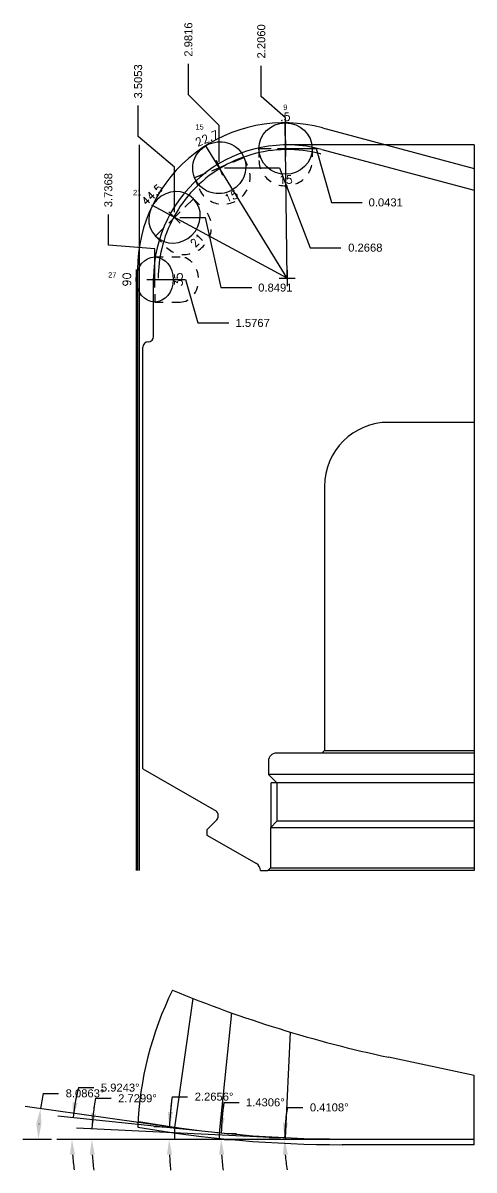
# Model space of a CAD drawing. Header units: inches. Extents: x 104.6 to 187.1, y -21.1 to -6.8.
# Drawn here: x 128.43 to 133.71, y -21.06 to -7.62 of the extents above; entities that cross this region are included whole.
import ezdxf
from ezdxf.enums import TextEntityAlignment as Align

# ---------------------------------------------------------------- set-up
doc = ezdxf.new("R2010")
doc.units = ezdxf.units.IN
doc.header["$MEASUREMENT"] = 0
doc.header["$PDMODE"] = 35
doc.linetypes.add('CENTER2', pattern=[1.125, 0.75, -0.125, 0.125, -0.125])
doc.linetypes.add('HIDDEN2', pattern=[0.1875, 0.125, -0.0625])
doc.layers.get('Defpoints').update_dxf_attribs({"color": 10})
doc.layers.add('Blade_4', color=7, linetype='Continuous', true_color=0x00cccc)
doc.layers.add('CLine', color=5, linetype='CENTER2')
doc.styles.add('RomanS', font='romans')
doc.styles.get("Standard").update_dxf_attribs({"font": 'arial.ttf'})
doc.dimstyles.get("Standard").update_dxf_attribs({"dimtxt": 0.09375, "dimasz": 0.18, "dimexe": 0.18, "dimexo": 0.0625, "dimgap": 0.09, "dimtad": 0, "dimtih": 1, "dimtoh": 1, "dimdec": 4, "dimzin": 0, "dimdsep": 46, "dimtxsty": 'Standard', "dimcen": 0.09, "dimadec": 4, "dimazin": 0, "dimtfac": 1, "dimtdec": 4, "dimtofl": 0, "dimtmove": 0, "dimatfit": 3, "dimfxl": 1, "dimtolj": 1, "dimtzin": 0, "dimarcsym": 0})

# ---------------------------------------------------------------- blocks, each defined once
blk = doc.blocks.new('CMark')
at = {"layer": 'CLine'}
for p, q in [((-0.094, 0), (0.094, 0)), ((0, 0.094), (0, -0.094))]:
    blk.add_line(p, q, dxfattribs=at)
blk = doc.blocks.new('1613@15')
for p, q in [((-0.17, 0), (-0.312, 0)), ((0.171, 0), (0.312, 0))]:
    blk.add_line(p, q)
at = {"color": 8, "linetype": 'HIDDEN2', "ltscale": 0.5}
blk.add_line((-0.312, 0), (-0.312, -0.135), dxfattribs=at)
at = {"color": 8, "linetype": 'HIDDEN2', "ltscale": 0.5, "flags": 128}
blk.add_lwpolyline([(0.312, 0), (0.312, -0.135)], dxfattribs=at)
blk.add_ellipse((0, 0), major_axis=(-0.312, 0), ratio=0.965926, start_param=-3.141592653589793, end_param=3.141592653589793)
at = {"color": 8, "linetype": 'HIDDEN2', "ltscale": 0.5}
blk.add_ellipse((0, -0.135), major_axis=(-0.312, 0), ratio=0.965926, start_param=0, end_param=3.141593, dxfattribs=at)
blk.add_blockref('CMark', (0, 0))
at = {"style": 'RomanS'}
blk.add_text('15', height=0.094, dxfattribs=at).set_placement((0, -0.364), align=Align.MIDDLE_CENTER)
blk.add_attdef('ANG', text='', height=0.094, dxfattribs=at).set_placement((0, 0.298), align=Align.BOTTOM_CENTER)
blk = doc.blocks.new('1613@21')
for p, q in [((-0.17, 0), (-0.313, 0)), ((0.171, 0), (0.312, 0))]:
    blk.add_line(p, q)
at = {"color": 8, "linetype": 'HIDDEN2', "ltscale": 0.5}
blk.add_line((-0.313, 0), (-0.313, -0.186), dxfattribs=at)
at = {"color": 8, "linetype": 'HIDDEN2', "ltscale": 0.5, "flags": 128}
blk.add_lwpolyline([(0.312, 0), (0.312, -0.186)], dxfattribs=at)
blk.add_ellipse((0, 0), major_axis=(-0.312, 0), ratio=0.933568, start_param=3.141593, end_param=9.424778)
at = {"color": 8, "linetype": 'HIDDEN2', "ltscale": 0.5}
blk.add_ellipse((0, -0.186), major_axis=(-0.312, 0), ratio=0.933568, start_param=0, end_param=3.141593, dxfattribs=at)
blk.add_blockref('CMark', (0, 0))
at = {"style": 'RomanS'}
blk.add_text('21', height=0.094, dxfattribs=at).set_placement((0, -0.377), align=Align.MIDDLE_CENTER)
blk.add_attdef('ANG', text='', height=0.094, dxfattribs=at).set_placement((0, 0.298), align=Align.BOTTOM_CENTER)
blk = doc.blocks.new('*D127')
at = {"layer": 'Blade_4', "color": 0, "lineweight": -2, "transparency": 16777216}
for p, q in [((129.277, -20.216), (129.457, -20.216)), ((131.407, -20.677), (129.055, -20.565))]:
    blk.add_line(p, q, dxfattribs=at)
for start, end in [(169.3291, 177.2701), (169.3339, 173.302), (183.9681, 187.9363)]:
    blk.add_arc((131.831, -20.697), 2.6, start, end, dxfattribs=at)
at = {"layer": 'Blade_4', "color": 0, "transparency": 16777216}
for points in [[(129.279, -20.396), (129.22, -20.391), (129.235, -20.573)], [(129.208, -20.878), (129.268, -20.876), (129.232, -20.697)]]:
    blk.add_solid(points, dxfattribs=at)
at = {"layer": 'Defpoints', "color": 0, "transparency": 16777216}
for p in [(129.232, -20.656), (131.47, -20.68), (131.529, -20.683), (128.822, -20.697), (132.163, -20.697)]:
    blk.add_point(p, dxfattribs=at)
at = {"layer": 'Blade_4', "color": 0, "transparency": 16777216, "insert": (129.767, -20.216), "char_height": 0.09375, "attachment_point": 5}
blk.add_mtext('\\A1;2.7299°', dxfattribs=at)
blk = doc.blocks.new('*D128')
at = {"layer": 'Blade_4', "color": 0, "lineweight": -2, "transparency": 16777216}
for p, q in [((129.076, -20.091), (129.256, -20.091)), ((130.633, -20.613), (128.834, -20.426))]:
    blk.add_line(p, q, dxfattribs=at)
for start, end in [(165.6231, 174.0757), (165.6289, 169.8523), (184.2234, 188.4468)]:
    blk.add_arc((131.442, -20.697), 2.442, start, end, dxfattribs=at)
at = {"layer": 'Blade_4', "color": 0, "transparency": 16777216}
for points in [[(129.067, -20.271), (129.008, -20.262), (129.013, -20.445)], [(128.976, -20.878), (129.036, -20.876), (129, -20.697)]]:
    blk.add_solid(points, dxfattribs=at)
at = {"layer": 'Defpoints', "color": 0, "transparency": 16777216}
for p in [(129.001, -20.613), (130.695, -20.619), (130.755, -20.626), (128.822, -20.697), (132.163, -20.697)]:
    blk.add_point(p, dxfattribs=at)
at = {"layer": 'Blade_4', "color": 0, "transparency": 16777216, "insert": (129.565, -20.091), "char_height": 0.09375, "attachment_point": 5}
blk.add_mtext('\\A1;5.9243°', dxfattribs=at)
blk = doc.blocks.new('*D129')
at = {"layer": 'Blade_4', "color": 0, "lineweight": -2, "transparency": 16777216}
for p, q in [((128.664, -20.158), (128.844, -20.158)), ((130.111, -20.545), (128.454, -20.31)), ((128.76, -20.697), (128.427, -20.697))]:
    blk.add_line(p, q, dxfattribs=at)
for start, end in [(167.9022, 171.9137), (175.9253, 175.9885)]:
    blk.add_arc((131.178, -20.697), 2.571, start, end, dxfattribs=at)
at = {"layer": 'Blade_4', "color": 0, "transparency": 16777216}
for points in [[(128.583, -20.511), (128.643, -20.517), (128.632, -20.335)], [(128.643, -20.518), (128.583, -20.516), (128.607, -20.697)]]:
    blk.add_solid(points, dxfattribs=at)
at = {"layer": 'Defpoints', "color": 0, "transparency": 16777216}
for p in [(130.173, -20.554), (128.61, -20.576), (130.232, -20.563), (128.822, -20.697), (132.163, -20.697)]:
    blk.add_point(p, dxfattribs=at)
at = {"layer": 'Blade_4', "color": 0, "transparency": 16777216, "insert": (129.153, -20.158), "char_height": 0.09375, "attachment_point": 5}
blk.add_mtext('\\A1;8.0863°', dxfattribs=at)
blk = doc.blocks.new('*D130')
at = {"layer": 'Blade_4', "color": 0, "lineweight": -2, "transparency": 16777216}
for p, q in [((131.521, -20.323), (131.701, -20.323)), ((131.437, -20.681), (131.309, -20.68)), ((131.437, -20.697), (131.309, -20.697))]:
    blk.add_line(p, q, dxfattribs=at)
for start, end in [(170.2711, 179.5892), (170.2788, 174.934), (184.6552, 189.3104)]:
    blk.add_arc((133.705, -20.697), 2.216, start, end, dxfattribs=at)
at = {"layer": 'Blade_4', "color": 0, "transparency": 16777216}
for points in [[(131.528, -20.503), (131.468, -20.5), (131.489, -20.681)], [(131.467, -20.878), (131.527, -20.876), (131.489, -20.697)]]:
    blk.add_solid(points, dxfattribs=at)
at = {"layer": 'Defpoints', "color": 0, "transparency": 16777216}
for p in [(131.489, -20.692), (131.499, -20.681), (131.499, -20.697), (133.705, -20.697)]:
    blk.add_point(p, dxfattribs=at)
at = {"layer": 'Blade_4', "color": 0, "transparency": 16777216, "insert": (132.011, -20.323), "char_height": 0.09375, "attachment_point": 5}
blk.add_mtext('\\A1;0.4108°', dxfattribs=at)
blk = doc.blocks.new('*D131')
at = {"layer": 'Blade_4', "color": 0, "lineweight": -2, "transparency": 16777216}
for p, q in [((130.778, -20.264), (130.958, -20.264)), ((130.787, -20.624), (130.927, -20.628)), ((130.786, -20.697), (130.926, -20.697))]:
    blk.add_line(p, q, dxfattribs=at)
for start, end in [(171.5945, 178.5694), (171.5978, 175.0836), (183.4858, 186.9716)]:
    blk.add_arc((133.705, -20.697), 2.959, start, end, dxfattribs=at)
at = {"layer": 'Blade_4', "color": 0, "transparency": 16777216}
for points in [[(130.787, -20.445), (130.727, -20.442), (130.747, -20.623)], [(130.722, -20.878), (130.782, -20.876), (130.746, -20.697)]]:
    blk.add_solid(points, dxfattribs=at)
at = {"layer": 'Defpoints', "color": 0, "transparency": 16777216}
for p in [(130.725, -20.623), (130.746, -20.672), (130.724, -20.697), (133.705, -20.697)]:
    blk.add_point(p, dxfattribs=at)
at = {"layer": 'Blade_4', "color": 0, "transparency": 16777216, "insert": (131.263, -20.264), "char_height": 0.09375, "attachment_point": 5}
blk.add_mtext('\\A1;1.4306°', dxfattribs=at)
blk = doc.blocks.new('*D132')
at = {"layer": 'Blade_4', "color": 0, "lineweight": -2, "transparency": 16777216}
for p, q in [((130.172, -20.197), (130.352, -20.197)), ((130.14, -20.556), (129.96, -20.549)), ((130.138, -20.697), (129.957, -20.697))]:
    blk.add_line(p, q, dxfattribs=at)
for start, end in [(171.9511, 177.7344), (171.953, 174.8437), (182.8907, 185.7814)]:
    blk.add_arc((133.705, -20.697), 3.568, start, end, dxfattribs=at)
at = {"layer": 'Blade_4', "color": 0, "transparency": 16777216}
for points in [[(130.182, -20.378), (130.122, -20.374), (130.14, -20.556)], [(130.112, -20.878), (130.172, -20.876), (130.137, -20.697)]]:
    blk.add_solid(points, dxfattribs=at)
at = {"layer": 'Defpoints', "color": 0, "transparency": 16777216}
for p in [(130.203, -20.558), (130.138, -20.65), (130.2, -20.697), (133.705, -20.697)]:
    blk.add_point(p, dxfattribs=at)
at = {"layer": 'Blade_4', "color": 0, "transparency": 16777216, "insert": (130.663, -20.197), "char_height": 0.09375, "attachment_point": 5}
blk.add_mtext('\\A1;2.2656°', dxfattribs=at)
blk = doc.blocks.new('*D133')
at = {"layer": 'Blade_4', "color": 0, "lineweight": -2, "transparency": 16777216}
for p, q in [((131.216, -8.479), (131.216, -8.119)), ((131.499, -8.73), (131.216, -8.479)), ((131.499, -9.028), (131.499, -8.73))]:
    blk.add_line(p, q, dxfattribs=at)
at = {"layer": 'Defpoints', "color": 0, "transparency": 16777216}
for p in [(131.216, -8.119), (131.499, -9.09), (133.705, -9.047)]:
    blk.add_point(p, dxfattribs=at)
at = {"layer": 'Blade_4', "color": 0, "transparency": 16777216, "insert": (131.216, -7.834), "char_height": 0.0938, "attachment_point": 5, "rotation": 90}
blk.add_mtext('\\A1;2.2060', dxfattribs=at)
blk = doc.blocks.new('*D134')
at = {"layer": 'Blade_4', "color": 0, "lineweight": -2, "transparency": 16777216}
for p, q in [((130.363, -8.459), (130.363, -8.099)), ((130.724, -8.819), (130.363, -8.459)), ((130.724, -9.251), (130.724, -8.819))]:
    blk.add_line(p, q, dxfattribs=at)
at = {"layer": 'Defpoints', "color": 0, "transparency": 16777216}
for p in [(130.363, -8.099), (133.705, -9.047), (130.724, -9.314)]:
    blk.add_point(p, dxfattribs=at)
at = {"layer": 'Blade_4', "color": 0, "transparency": 16777216, "insert": (130.363, -7.813), "char_height": 0.0938, "attachment_point": 5, "rotation": 90}
blk.add_mtext('\\A1;2.9816', dxfattribs=at)
blk = doc.blocks.new('*D135')
at = {"layer": 'Blade_4', "color": 0, "lineweight": -2, "transparency": 16777216}
for p, q in [((129.775, -8.947), (129.775, -8.587)), ((130.2, -9.307), (129.775, -8.947)), ((130.2, -9.834), (130.2, -9.307))]:
    blk.add_line(p, q, dxfattribs=at)
at = {"layer": 'Defpoints', "color": 0, "transparency": 16777216}
for p in [(129.775, -8.587), (133.705, -9.047), (130.2, -9.896)]:
    blk.add_point(p, dxfattribs=at)
at = {"layer": 'Blade_4', "color": 0, "transparency": 16777216, "insert": (129.775, -8.303), "char_height": 0.0938, "attachment_point": 5, "rotation": 90}
blk.add_mtext('\\A1;3.5053', dxfattribs=at)
blk = doc.blocks.new('*D136')
at = {"layer": 'Blade_4', "color": 0, "lineweight": -2, "transparency": 16777216}
for p, q in [((131.562, -9.09), (131.859, -9.09)), ((131.859, -9.09), (132.036, -9.721)), ((132.036, -9.721), (132.396, -9.721))]:
    blk.add_line(p, q, dxfattribs=at)
at = {"layer": 'Defpoints', "color": 0, "transparency": 16777216}
for p in [(131.499, -9.09), (133.705, -9.047), (132.396, -9.721)]:
    blk.add_point(p, dxfattribs=at)
at = {"layer": 'Blade_4', "color": 0, "transparency": 16777216, "insert": (132.672, -9.721), "char_height": 0.0938, "attachment_point": 5}
blk.add_mtext('\\A1;0.0431', dxfattribs=at)
blk = doc.blocks.new('*D137')
at = {"layer": 'Blade_4', "color": 0, "lineweight": -2, "transparency": 16777216}
for p, q in [((130.786, -9.314), (131.428, -9.314)), ((131.428, -9.314), (131.788, -10.251)), ((131.788, -10.251), (132.148, -10.251))]:
    blk.add_line(p, q, dxfattribs=at)
at = {"layer": 'Defpoints', "color": 0, "transparency": 16777216}
for p in [(133.705, -9.047), (130.724, -9.314), (132.148, -10.251)]:
    blk.add_point(p, dxfattribs=at)
at = {"layer": 'Blade_4', "color": 0, "transparency": 16777216, "insert": (132.433, -10.251), "char_height": 0.0938, "attachment_point": 5}
blk.add_mtext('\\A1;0.2668', dxfattribs=at)
blk = doc.blocks.new('*D138')
at = {"layer": 'Blade_4', "color": 0, "lineweight": -2, "transparency": 16777216}
for p, q in [((130.263, -9.896), (130.56, -9.896)), ((130.56, -9.896), (130.744, -10.719)), ((130.744, -10.719), (131.104, -10.719))]:
    blk.add_line(p, q, dxfattribs=at)
at = {"layer": 'Defpoints', "color": 0, "transparency": 16777216}
for p in [(133.705, -9.047), (130.2, -9.896), (131.104, -10.719)]:
    blk.add_point(p, dxfattribs=at)
at = {"layer": 'Blade_4', "color": 0, "transparency": 16777216, "insert": (131.38, -10.719), "char_height": 0.0938, "attachment_point": 5}
blk.add_mtext('\\A1;0.8491', dxfattribs=at)
blk = doc.blocks.new('1313@35')
for p, q in [((-0.17, 0), (-0.265, 0)), ((0.171, 0), (0.264, 0))]:
    blk.add_line(p, q)
at = {"color": 8, "linetype": 'HIDDEN2', "ltscale": 0.5}
blk.add_line((-0.265, 0), (-0.265, -0.298), dxfattribs=at)
at = {"color": 8, "linetype": 'HIDDEN2', "ltscale": 0.5, "flags": 128}
blk.add_lwpolyline([(0.264, 0), (0.264, -0.298)], dxfattribs=at)
blk.add_ellipse((0, 0), major_axis=(0.264, 0), ratio=0.819152)
at = {"color": 8, "linetype": 'HIDDEN2', "ltscale": 0.5}
blk.add_ellipse((0, -0.298), major_axis=(0.264, 0), ratio=0.819152, start_param=3.141593, end_param=6.283185, dxfattribs=at)
blk.add_blockref('CMark', (0, 0))
at = {"style": 'RomanS'}
blk.add_text('35', height=0.094, dxfattribs=at).set_placement((0, -0.279), align=Align.MIDDLE_CENTER)
blk.add_attdef('ANG', text='', height=0.094, dxfattribs=at).set_placement((0, 0.251), align=Align.BOTTOM_CENTER)
blk = doc.blocks.new('*D166')
at = {"layer": 'Blade_4', "color": 0, "lineweight": -2, "transparency": 16777216}
for p, q in [((129.426, -10.222), (129.426, -9.862)), ((129.969, -10.264), (129.426, -10.222)), ((129.969, -10.561), (129.969, -10.264))]:
    blk.add_line(p, q, dxfattribs=at)
at = {"layer": 'Defpoints', "color": 0, "transparency": 16777216}
for p in [(133.705, -9.047), (129.426, -9.862), (129.969, -10.624)]:
    blk.add_point(p, dxfattribs=at)
at = {"layer": 'Blade_4', "color": 0, "transparency": 16777216, "insert": (129.426, -9.577), "char_height": 0.0938, "attachment_point": 5, "rotation": 90}
blk.add_mtext('\\A1;3.7368', dxfattribs=at)
blk = doc.blocks.new('*D167')
at = {"layer": 'Blade_4', "color": 0, "lineweight": -2, "transparency": 16777216}
for p, q in [((130.031, -10.624), (130.329, -10.624)), ((130.329, -10.624), (130.475, -11.133)), ((130.475, -11.133), (130.835, -11.133))]:
    blk.add_line(p, q, dxfattribs=at)
at = {"layer": 'Defpoints', "color": 0, "transparency": 16777216}
for p in [(133.705, -9.047), (129.969, -10.624), (130.835, -11.133)]:
    blk.add_point(p, dxfattribs=at)
at = {"layer": 'Blade_4', "color": 0, "transparency": 16777216, "insert": (131.115, -11.133), "char_height": 0.0938, "attachment_point": 5}
blk.add_mtext('\\A1;1.5767', dxfattribs=at)

msp = doc.modelspace()

# ---------------------------------------------------------------- linework, layer by layer
at = {"color": 5}
for p, q in [((131.93305, -8.8468), (133.70538, -9.32169)), ((129.75188, -10.50819), (129.75188, -17.54696)), ((129.76788, -10.50819), (129.76788, -17.54696))]:
    msp.add_line(p, q, dxfattribs=at)
for p, q in [((129.78788, -9.04696), (129.78788, -17.54696)), ((133.70538, -9.04696), (131.51788, -9.04696)), ((131.92229, -9.1002), (133.70538, -9.57798)), ((133.70538, -9.04696), (133.70538, -17.54696)), ((129.95538, -11.29178), (129.95538, -10.60946)), ((129.83038, -16.35428), (129.83038, -11.41678)), ((133.70538, -12.29696), (132.70538, -12.29696)), ((131.95538, -13.04696), (131.95538, -16.14071)), ((131.92413, -16.17196), (131.39288, -16.17196)), ((131.95538, -16.14071), (131.92413, -16.17196)), ((133.70538, -16.17196), (131.92413, -16.17196)), ((131.95538, -16.14071), (133.70538, -16.14071)), ((129.83038, -16.35428), (130.68976, -16.85044)), ((131.29913, -16.26571), (131.29913, -16.42196)), ((133.70538, -16.42196), (131.29913, -16.42196)), ((131.29913, -16.42196), (131.39803, -16.52086)), ((131.39803, -16.52086), (131.33038, -16.52086)), ((131.33038, -17.03876), (131.33038, -16.52086)), ((133.70538, -16.52086), (131.39803, -16.52086)), ((131.39803, -16.52086), (131.39803, -16.97111)), ((130.70538, -16.8775), (130.70538, -16.93154)), ((130.69623, -16.95364), (130.58038, -17.06949)), ((131.39803, -16.97111), (131.32218, -17.04696)), ((133.70538, -17.04696), (131.32218, -17.04696)), ((131.32218, -17.04696), (131.32218, -17.51571)), ((133.70538, -16.97111), (131.39803, -16.97111)), ((130.58038, -17.06949), (130.58038, -17.13199)), ((130.58038, -17.13199), (131.15851, -17.46577)), ((131.20538, -17.54696), (131.29093, -17.54696)), ((131.32218, -17.51571), (131.29093, -17.54696)), ((133.70538, -17.54696), (131.29093, -17.54696)), ((131.32218, -17.51571), (133.70538, -17.51571)), ((133.70538, -19.947), (132.70538, -19.73444)), ((133.70538, -20.697), (133.70538, -19.947)), ((133.70538, -20.7595), (132.16328, -20.7595)), ((133.70538, -20.7595), (133.70538, -20.697))]:
    msp.add_line(p, q)
at = {"color": 1}
for p, q in [((131.90823, -9.15265), (131.91113, -9.15343)), ((132.16328, -20.697), (128.82224, -20.697))]:
    msp.add_line(p, q, dxfattribs=at)
msp.add_lwpolyline([(133.70538, -20.697), (132.16328, -20.697, -0.04296551), (129.78118, -20.49192)], format="xyb")
at = {"color": 5}
msp.add_arc((131.48788, -10.50819), 1.72, 75, 180, dxfattribs=at)
for centre, radius, start, end in [((131.51788, -10.60946), 1.5625, 75, 180), ((129.89288, -11.41678), 0.0625, 90, 180), ((129.89288, -11.29178), 0.0625, 270, 0), ((132.70538, -13.04696), 0.75, 90, 180), ((131.39288, -16.26571), 0.09375, 90, 180), ((130.67413, -16.8775), 0.03125, 0, 60), ((130.67413, -16.93154), 0.03125, 315, 0), ((131.11163, -17.54696), 0.09375, 0, 60), ((133.70538, -20.697), 3.9375, 153.658483, 177.911502), ((135.7201, -5.5513), 14.5, 247.523693, 258), ((132.16328, -6.7595), 14, 260.159083, 270)]:
    msp.add_arc(centre, radius, start, end)
at = {"color": 1}
for start, end in [(75, 106.391893), (106.391893, 136.598053), (136.598053, 166.546145), (166.546145, 180)]:
    msp.add_arc((131.51788, -10.60946), 1.5082, start, end, dxfattribs=at)
at = {"layer": 'Blade_4'}
for p, q in [((131.51788, -10.60946), (131.49576, -8.78821)), ((131.51788, -10.60946), (130.56613, -9.05603)), ((131.51788, -10.60946), (129.93519, -9.7527)), ((130.20278, -20.55842), (130.41752, -19.04695)), ((130.72472, -20.62256), (130.87064, -19.21632)), ((131.49948, -20.68118), (131.5586, -19.44129)), ((130.23248, -20.56264), (130.17308, -20.5542)), ((130.75456, -20.62565), (130.69488, -20.61946)), ((131.52945, -20.68261), (131.46952, -20.67975))]:
    msp.add_line(p, q, dxfattribs=at)
for radius, start in [(3.50534, 177.734367), (2.98159, 178.569384), (2.20596, 179.589195)]:
    msp.add_arc((133.70538, -20.697), radius, start, 180, dxfattribs=at)

# ---------------------------------------------------------------- block references
msp.add_blockref('CMark', (131.51788, -10.60946))
for name, p, rotation, values in [('1613@15', (131.49942, -9.09004), 0.5, {'ANG': '.5'}), ('1613@15', (130.72379, -9.31372), 22.7, {'ANG': '22.7'}), ('1613@21', (130.20004, -9.89608), 44.5, {'ANG': '44.5'}), ('1313@35', (129.96855, -10.62363), 90, {'ANG': '90'})]:
    msp.add_blockref(name, p, dxfattribs=dict(at, rotation=rotation)).add_auto_attribs(values)

# ---------------------------------------------------------------- texts
at = {"layer": 'Blade_4', "char_height": 0.0625, "attachment_point": 1}
for s, insert in [('9', (131.47208, -8.57451)), ('15', (130.44492, -8.80421)), ('21', (129.71562, -9.57356)), ('27', (129.42334, -10.53805))]:
    msp.add_mtext_dynamic_manual_height_columns(s, width=0.1696443, gutter_width=0.3125, heights=[0], dxfattribs=dict(at, insert=insert))

# ---------------------------------------------------------------- dimensions: what is measured, and where the dimension line sits
at = {"layer": 'Blade_4'}
for feature_location, offset, dtype, picture, middle in [((130.72379, -9.31372), (-0.3607, 1.21498), 1, '*D134', (130.36309, -7.81337)), ((131.49942, -9.09004), (-0.28322, 0.97061), 1, '*D133', (131.2162, -7.83419)), ((130.20004, -9.89608), (-0.42502, 1.30896), 1, '*D135', (129.77502, -8.30255)), ((129.96855, -10.62363), (-0.5425, 0.76159), 1, '*D166', (129.42605, -9.57738)), ((129.96855, -10.62363), (0.86648, -0.50926), 0, '*D167', (131.11521, -11.13289)), ((130.20004, -9.89608), (0.90435, -0.82253), 0, '*D138', (131.37994, -10.7186)), ((130.72379, -9.31372), (1.42421, -0.9372), 0, '*D137', (132.4327, -10.25092)), ((131.49942, -9.09004), (0.89706, -0.63111), 0, '*D136', (132.67203, -9.72115))]:
    dim = msp.add_ordinate_dim(feature_location=feature_location, offset=offset, dtype=dtype, origin=(133.70538, -9.04696), dimstyle='Standard', dxfattribs=at)
    dim.commit()
    dim.dimension.update_dxf_attribs({"geometry": picture, "text_midpoint": middle})
for base, line1, line2, picture, middle in [((128.60954933, -20.57607092), ((132.16328155, -20.69699649), (128.82224464, -20.69699649)), ((130.2324811, -20.56264164), (130.17307765, -20.55420181)), '*D129', (129.15328714, -20.15807452)), ((129.0010341, -20.6128292), ((132.1632816, -20.6969965), (128.8222446, -20.6969965)), ((130.7545594, -20.6256534), (130.6948799, -20.6194605)), '*D128', (129.5654846, -20.090529)), ((129.2319879, -20.6557134), ((132.1632816, -20.6969965), (128.8222446, -20.6969965)), ((131.5294476, -20.682609), (131.4695157, -20.6797513)), '*D127', (129.766824, -20.2156476))]:
    dim = msp.add_angular_dim_2l(base=base, line1=line1, line2=line2, dimstyle='Standard', dxfattribs=at)
    dim.commit()
    dim.dimension.update_dxf_attribs({"geometry": picture, "text_midpoint": middle})
for base, center, p1, p2, picture, middle in [((130.137583, -20.649967), (133.705382, -20.696996), (130.202779, -20.558422), (130.200039, -20.696996), '*D132', (130.662633, -20.197398)), ((130.74639, -20.67237), (133.70538, -20.697), (130.72472, -20.62256), (130.72379, -20.697), '*D131', (131.26307, -20.26444)), ((131.489357, -20.6917), (133.705382, -20.696996), (131.499482, -20.68118), (131.499425, -20.696996), '*D130', (132.010632, -20.322516))]:
    dim = msp.add_angular_dim_3p(base=base, center=center, p1=p1, p2=p2, dimstyle='Standard', dxfattribs=at)
    dim.commit()
    dim.dimension.update_dxf_attribs({"geometry": picture, "text_midpoint": middle})

doc.saveas('drawing.dxf')
